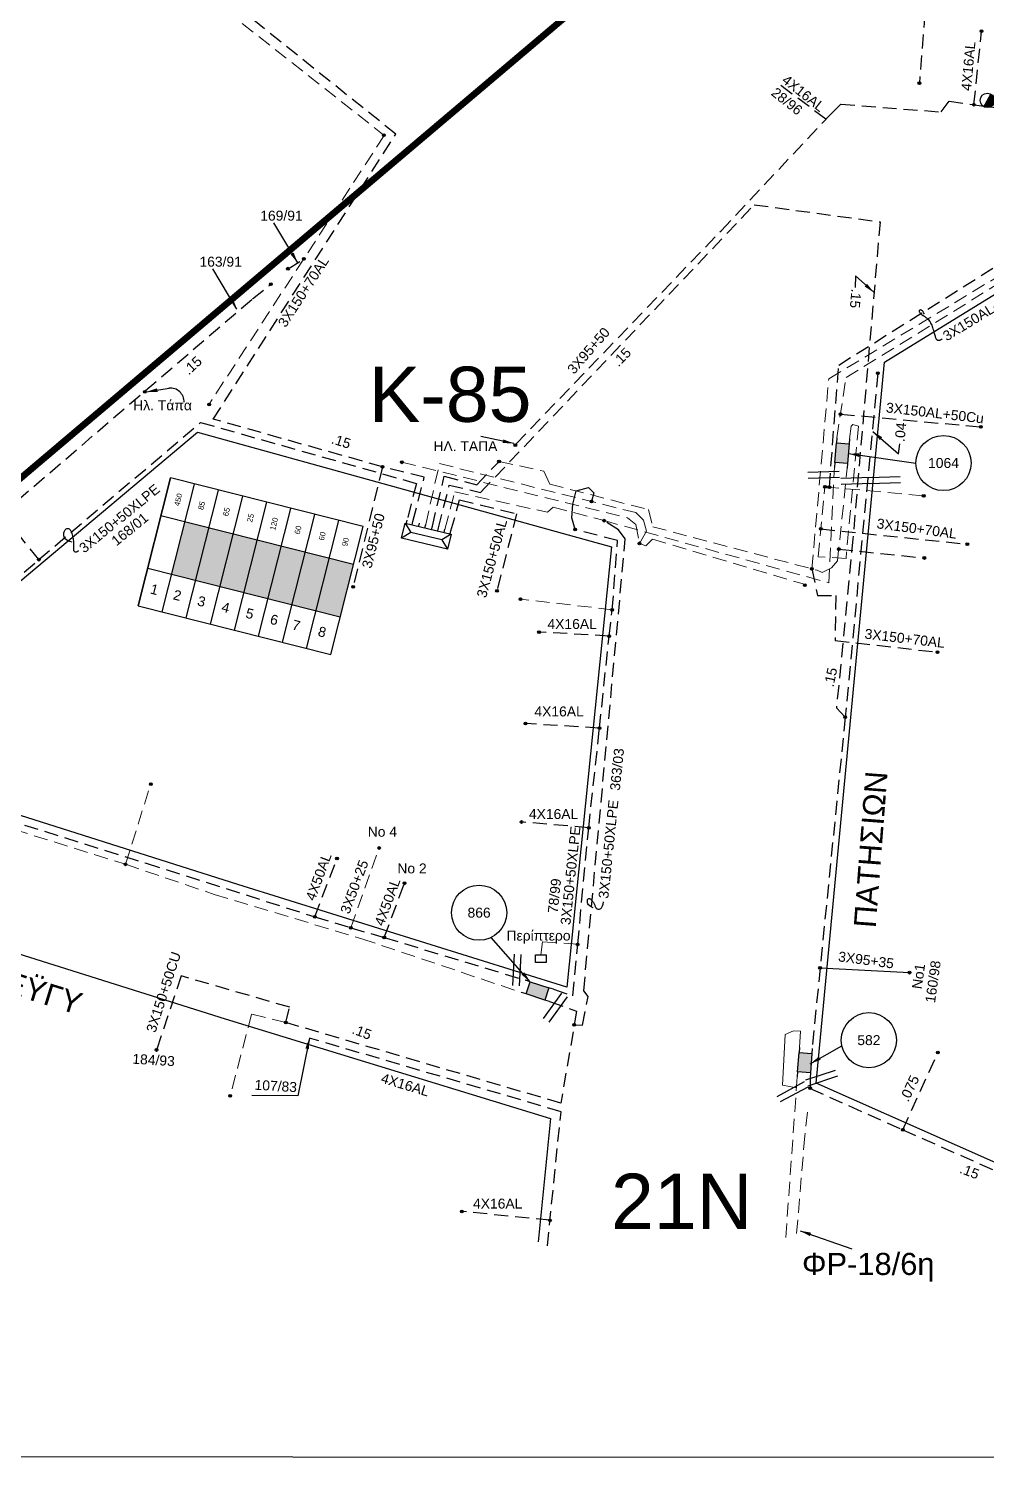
# Model space of a CAD drawing. Header units: millimetres. Extents: x 800 to 1929, y 264 to 786.
# Drawn here: x 933.8 to 1020.7, y 263.7 to 393.5 of the extents above; entities that cross this region are included whole.
import ezdxf
from ezdxf.enums import TextEntityAlignment as Align

# ---------------------------------------------------------------- set-up
doc = ezdxf.new("R2010")
doc.units = ezdxf.units.MM
doc.linetypes.add('DASHED', pattern=[19.05, 12.7, -6.35])
doc.linetypes.add('DASHEDX2', pattern=[38.1, 25.4, -12.7])
for name, color, linetype in [('Link Box 4 Διευθύνσεων', 7, 'Continuous'), ('Ασφαλειοκιβώτια Χ.Τ 8 αναχωρήσεων', 7, 'Continuous'), ('Γυμνά εναέρια ΧΤ (3Φ)   4x16AL', 7, 'Continuous'), ('Επιγραφές - Σχήματα', 7, 'Continuous'), ('Επιτοίχιο Κουτί', 7, 'Continuous'), ('Καλώδια ΧΤ   3x150+50AL', 7, 'DASHED'), ('Καλώδια ΧΤ   3x150+50AL XLPE', 7, 'DASHED'), ('Καλώδια ΧΤ   3x150+50CU', 7, 'DASHED'), ('Καλώδια ΧΤ   3x150+70AL', 7, 'DASHED'), ('Καλώδια ΧΤ   3x150AL+50CU', 7, 'DASHED'), ('Καλώδια ΧΤ   3x95+35 CU', 7, 'DASHED'), ('Καλώδια ΧΤ   3x95+50CU', 7, 'DASHED'), ('Στύλος ΦΜ', 7, 'Continuous'), ('Στύλος ΦΜ @ 1', 7, 'Continuous'), ('Συνδέσεις', 7, 'Continuous'), ('Τομή', 7, 'Continuous'), ('Υποσταθμός πόλεως', 7, 'Continuous'), ('Υπόβαθρο ΔΕΗ', 7, 'Continuous'), ('Υπόγεια Καλώδια Δικτύου ΧΤ   .04', 7, 'DASHED'), ('Υπόγεια Καλώδια Δικτύου ΧΤ   .10', 7, 'DASHED'), ('Υπόγεια Καλώδια Δικτύου ΧΤ   .15', 7, 'DASHED'), ('Υπόγεια καλώδια Παροχών ΧΤ   .075', 7, 'DASHED'), ('Υπόγεια καλώδια Παροχών ΧΤ   4x16AL', 7, 'DASHED'), ('Υπόγεια καλώδια Παροχών ΧΤ   4x50AL', 7, 'DASHED')]:
    doc.layers.add(name, color=color, linetype=linetype)
doc.layers.add('Άγνωστα', color=7, linetype='Continuous', lineweight=5)
doc.styles.get("Standard").update_dxf_attribs({"font": 'arial.ttf'})
doc.linetypes.add('SYN_LINE', pattern='A,0.5,-0.0001,["/\\/\\/\\/",Standard,S=0.1,R=0,X=0,Y=-0.05],-0.25', length=0.7501)
doc.dimstyles.new('ISO-25', dxfattribs={"dimtxt": 2.5, "dimasz": 1, "dimexe": 1.25, "dimexo": 0.625, "dimtad": 1, "dimtxsty": 'Standard', "dimcen": 2.5, "dimadec": 0, "dimazin": 0, "dimtfac": 1, "dimtmove": 0, "dimatfit": 3, "dimfxl": 1.25, "dimarcsym": 0})

# ---------------------------------------------------------------- blocks, each defined once
blk = doc.blocks.new('LINK BOX 4 ΑΝΑΧΩΡΗΣΕΩΝ')
at = {"layer": 'Link Box 4 Διευθύνσεων', "ltscale": 40}
blk.add_hatch(color=256, dxfattribs=at).paths.add_polyline_path([(-3.54, 0), (-3.54, -4.67), (3.54, -4.67), (3.54, 0)])
for p, q in [((-3.54, 0), (-5.33, 0)), ((5.33, 0), (3.54, 0)), ((-3.54, -4.67), (-5.33, -4.67)), ((5.33, -4.67), (3.54, -4.67))]:
    blk.add_line(p, q, dxfattribs=at)
blk.add_lwpolyline([(-3.54, -4.67), (-3.54, 0), (3.54, 0), (3.54, -4.67)], close=True, dxfattribs=at)
blk = doc.blocks.new('*U37')
at = {"layer": 'Συνδέσεις', "linetype": 'SYN_LINE', "ltscale": 40}
blk.add_hatch(color=256, dxfattribs=at).paths.add_polyline_path([(0.5, -0.01, 1), (-0.5, -0.01, 1)])
at = {"layer": 'Συνδέσεις'}
blk.add_circle((0, -0.01), 0.5, dxfattribs=at)
blk = doc.blocks.new('ΤΟΜΗ')
at = {"layer": 'Τομή', "ltscale": 40}
for p, q in [((-5.68, 0), (5.68, 0)), ((5.68, -2.33), (-5.68, -2.33))]:
    blk.add_line(p, q, dxfattribs=at)
blk = doc.blocks.new('ΕΠΙΤΟΙΧΙΟ ΚΟΥΤΙ')
at = {"layer": 'Επιτοίχιο Κουτί', "ltscale": 40}
blk.add_lwpolyline([(-2.06, 1.35), (1.86, 1.35), (1.86, -1.39), (-2.06, -1.39)], close=True, dxfattribs=at)
blk = doc.blocks.new('ΑΣΦΑΛΕΙΟΚΙΒΩΤΙΟ ΥΠΟΣΤΑΘΜΟΥ 8 ΑΝΑΧΩΡΗΣΕΩΝ')
at = {"layer": 'Ασφαλειοκιβώτια Χ.Τ 8 αναχωρήσεων', "ltscale": 40}
for p, q in [((-23.91, 36), (23.91, 36)), ((-9.83, 36), (-9.83, -36)), ((9.83, 36), (9.83, -36)), ((-23.91, 27), (23.91, 27)), ((-23.91, 18), (23.91, 18)), ((-23.91, 9), (23.91, 9)), ((-23.91, 0), (23.91, 0)), ((-23.91, -9), (23.91, -9)), ((-23.91, -18), (23.91, -18)), ((-23.91, -27), (23.91, -27))]:
    blk.add_line(p, q, dxfattribs=at)
at = {"layer": 'Ασφαλειοκιβώτια Χ.Τ 8 αναχωρήσεων'}
blk.add_lwpolyline([(-23.91, -36), (23.91, -36), (23.91, 36), (-23.91, 36)], close=True, dxfattribs=at)
for s, p in [('1', (-18.53, 33.14)), ('2', (-18.53, 24.57)), ('3', (-18.53, 15.5)), ('4', (-18.53, 6.47)), ('5', (-18.53, -2.54)), ('6', (-18.53, -11.67)), ('7', (-18.53, -19.92)), ('8', (-18.53, -29.6))]:
    blk.add_text(s, height=3.6, rotation=270, dxfattribs=at).set_placement(p)
at = {"layer": 'Ασφαλειοκιβώτια Χ.Τ 8 αναχωρήσεων', "ltscale": 40}
for tag, height, p in [('ΟΝΟΜΑ', 5, (-0.27, 39.95)), ('ΚΕΙΜΕΝΟ 1', 2, (16.95, 31.32)), ('ΚΕΙΜΕΝΟ 2', 2, (16.95, 22.62)), ('ΚΕΙΜΕΝΟ 3', 2, (16.95, 13.33)), ('ΚΕΙΜΕΝΟ 4', 2, (16.95, 4.36)), ('ΚΕΙΜΕΝΟ 5', 2, (16.95, -4.48)), ('ΚΕΙΜΕΝΟ 6', 2, (16.95, -13.4)), ('ΚΕΙΜΕΝΟ 7', 2, (16.95, -22.48)), ('ΚΕΙΜΕΝΟ 8', 2, (16.95, -31.21)), ('ΣΧ', 2, (-0.21, -38.43))]:
    blk.add_attdef(tag, text='', height=height, dxfattribs=at).set_placement(p, align=Align.MIDDLE_CENTER)
blk = doc.blocks.new('ΥΠΑΡΧΩΝ ΤΣΙΜΕΝΤΕΝΙΟΣ ΣΤΥΛΟΣ')
at = {"layer": 'Στύλος ΦΜ'}
blk.add_hatch(color=256, dxfattribs=at).paths.add_polyline_path([(-1.29, -2.28, 0.574793), (2.62, 0, 0.268822), (1.3, 2.27)])
blk.add_line((-1.29, -2.28), (1.3, 2.27), dxfattribs=at)
blk.add_circle((0, 0), 2.62, dxfattribs=at)
at = {"layer": 'Στύλος ΦΜ', "flags": 4}
for tag, p in [('ΑΡΙΘΜΟΣ', (-4.68, 8.05)), ('ΤΥΠΟΣ', (-4.91, 3.03))]:
    blk.add_attdef(tag, p, '', height=4, dxfattribs=at)
blk = doc.blocks.new('ΥΠΟΣΤΑΘΜΟΣ ΠΟΛΕΩΣ 8 ΑΝΑΧΩΡΗΣΕΩΝ')
at = {"layer": 'Υποσταθμός πόλεως', "linetype": 'Continuous', "ltscale": 40}
for p, q in [((-8.18, -2.82), (-8.18, -4)), ((-5.9, -2.82), (-5.9, -4)), ((-3.55, -2.82), (-3.55, -4)), ((-1.28, -2.82), (-1.28, -4)), ((1.23, -2.82), (1.23, -4)), ((3.56, -2.82), (3.56, -4)), ((6.03, -2.82), (6.03, -4)), ((8.16, -2.82), (8.16, -4))]:
    blk.add_line(p, q, dxfattribs=at)
blk.add_lwpolyline([(-8.57, 2.82), (8.57, 2.82), (8.57, -2.82), (-8.57, -2.82)], close=True, dxfattribs=at)
for points in [[(-5.75, 0), (-8.57, 2.82)], [(5.75, 0), (8.57, 2.82)], [(-8.57, -2.82), (-5.75, 0)], [(-5.75, 0), (5.75, 0)], [(8.57, -2.82), (5.75, 0)]]:
    blk.add_lwpolyline(points, dxfattribs=at)
at = {"layer": 'Υποσταθμός πόλεως', "linetype": 'SYN_LINE', "ltscale": 40, "flags": 1}
for tag, p in [('ΜΕΤΑΣΧΗΜΑΤΙΣΜΟΣ', (9.59, 1.44)), ('ΙΣΧΥΣ', (9.57, -1.35)), ('ΑΡΙΘΜΟΣ', (9.69, -4.07))]:
    blk.add_attdef(tag, p, '', height=1.8, dxfattribs=at)

msp = doc.modelspace()

# ---------------------------------------------------------------- hatches: boundary and pattern name
at = {"layer": 'Ασφαλειοκιβώτια Χ.Τ 8 αναχωρήσεων'}
for color, points in [(1, [(946.804, 344.041), (948.985, 343.489), (950.19, 348.253), (948.008, 348.804)]), (85, [(948.985, 343.489), (951.167, 342.938), (952.371, 347.701), (950.19, 348.253)]), (6, [(951.167, 342.938), (953.348, 342.386), (954.553, 347.15), (952.371, 347.701)]), (2, [(953.348, 342.386), (955.53, 341.835), (956.734, 346.598), (954.553, 347.15)]), (173, [(955.53, 341.835), (957.711, 341.283), (958.915, 346.047), (956.734, 346.598)]), (27, [(957.711, 341.283), (959.892, 340.732), (961.097, 345.496), (958.915, 346.047)]), (62, [(959.892, 340.732), (962.074, 340.18), (963.278, 344.944), (961.097, 345.496)])]:
    msp.add_hatch(color=color, dxfattribs=at).paths.add_polyline_path(points)

# ---------------------------------------------------------------- linework, layer by layer
at = {"layer": 'Άγνωστα', "linetype": 'DASHED', "ltscale": 0.1}
msp.add_lwpolyline([(953.195, 393.973), (966.066, 383.809), (950.191, 359.451)], dxfattribs=at)
at = {"layer": 'Άγνωστα', "color": 5, "linetype": 'DASHED', "ltscale": 0.1}
msp.add_lwpolyline([(1007.087, 356.392), (1007.937, 361.873), (1028.552, 374.574), (1030.874, 374.456), (1031.149, 376.697)], dxfattribs=at)
at = {"layer": 'Άγνωστα', "color": 1, "linetype": 'DASHED', "ltscale": 0.1}
msp.add_lwpolyline([(1004.833, 344.526), (1006.363, 361.757), (1028.624, 375.198), (1043.768, 373.429), (1043.483, 369.676)], dxfattribs=at)
at = {"layer": 'Άγνωστα', "color": 30, "linetype": 'DASHED', "ltscale": 0.1}
for points in [[(1008.25, 356.299), (1008.385, 357.446), (1008.536, 357.614), (1009.048, 357.446), (1007.932, 345.475), (1005.396, 345.628), (1006.023, 351.967)], [(1006.023, 351.967), (1014.972, 351.141)]]:
    msp.add_lwpolyline(points, dxfattribs=at)
at = {"layer": 'Άγνωστα', "color": 62, "linetype": 'DASHED', "ltscale": 0.1}
for points in [[(967.671, 354.188), (988.131, 349.161), (988.864, 348.56), (989.197, 346.84), (989.78, 346.612), (990.389, 347.22), (1004.152, 343.127)], [(969.824, 348.536), (971.075, 354.068), (988.873, 349.628), (989.561, 348.941), (989.844, 347.931), (989.197, 346.84)], [(986.738, 340.824), (978.42, 341.779)], [(942.609, 317.744), (944.896, 325.013)], [(923.421, 323.754), (923.421, 323.754), (942.609, 317.744), (950.66, 315.018), (964.025, 310.998), (978.509, 306.131)], [(983.603, 310.495), (980.421, 310.721), (980.258, 309.537)]]:
    msp.add_lwpolyline(points, dxfattribs=at)
at = {"layer": 'Άγνωστα', "color": 173, "linetype": 'DASHED', "ltscale": 0.1}
for points in [[(971.551, 348.097), (972.467, 351.506), (980.866, 349.657), (981.383, 350.12), (985.997, 348.897), (1006.379, 343.267), (1006.875, 353.736)], [(957.137, 303.403), (954.047, 304.162), (952.101, 296.752)]]:
    msp.add_lwpolyline(points, dxfattribs=at)
at = {"layer": 'Άγνωστα', "color": 6, "linetype": 'DASHED', "ltscale": 0.1}
msp.add_lwpolyline([(976.472, 354.261), (980.536, 353.368), (981.068, 352.212), (990.034, 349.894), (990.404, 348.345), (1005.303, 344.401), (1005.772, 344.196), (1006.598, 344.615), (1007.159, 345.252), (1008.038, 353.643)], dxfattribs=at)
at = {"layer": 'Άγνωστα', "color": 2, "linetype": 'DASHED', "ltscale": 0.1}
for points in [[(963.035, 311.993), (965.604, 319.228)], [(1003.512, 298.476), (1002.443, 283.517)], [(1004.437, 295.273), (1004.19, 293.128), (1003.42, 283.875)]]:
    msp.add_lwpolyline(points, dxfattribs=at)
at = {"layer": 'Άγνωστα', "color": 2}
msp.add_lwpolyline([(1003.702, 301.134), (1003.801, 302.629), (1003.183, 302.649), (1002.414, 302.307), (1002.158, 297.727), (1003.441, 297.489)], dxfattribs=at)
at = {"layer": 'Γυμνά εναέρια ΧΤ (3Φ)   4x16AL', "color": 173, "linetype": 'DASHED', "ltscale": 0.1}
msp.add_lwpolyline([(980.853, 283.153), (982.092, 295.324), (959.275, 301.995)], dxfattribs=at)
at = {"layer": 'Επιγραφές - Σχήματα'}
msp.add_lwpolyline([(800.476, 264.095), (1822.688, 263.717), (1822.688, 785.504), (800.476, 785.504)], close=True, dxfattribs=at)
for points in [[(1015.031, 367.62), (1014.968, 367.745), (1014.91, 367.84), (1014.856, 367.909), (1014.805, 367.955), (1014.759, 367.983), (1014.718, 367.995), (1014.68, 367.996), (1014.647, 367.99), (1014.618, 367.979), (1014.595, 367.965), (1014.576, 367.947), (1014.563, 367.926), (1014.555, 367.901), (1014.554, 367.875), (1014.56, 367.845), (1014.572, 367.813), (1014.591, 367.78), (1014.616, 367.745), (1014.646, 367.709), (1014.678, 367.675), (1014.713, 367.641), (1014.749, 367.61), (1014.783, 367.581), (1014.816, 367.557), (1014.845, 367.537), (1014.873, 367.52), (1014.9, 367.504), (1014.927, 367.489), (1014.956, 367.473), (1014.989, 367.454), (1015.026, 367.43), (1015.069, 367.401), (1015.119, 367.365), (1015.175, 367.321), (1015.235, 367.27), (1015.298, 367.212), (1015.362, 367.146), (1015.425, 367.073), (1015.488, 366.993), (1015.547, 366.906), (1015.601, 366.812), (1015.651, 366.711), (1015.698, 366.607), (1015.74, 366.499), (1015.779, 366.391), (1015.814, 366.282), (1015.847, 366.175), (1015.877, 366.072), (1015.904, 365.973), (1015.929, 365.879), (1015.953, 365.791), (1015.976, 365.708), (1015.998, 365.632), (1016.019, 365.563), (1016.041, 365.501), (1016.063, 365.447), (1016.086, 365.4), (1016.11, 365.361), (1016.136, 365.329), (1016.163, 365.303), (1016.191, 365.283), (1016.222, 365.268), (1016.254, 365.257), (1016.288, 365.251), (1016.325, 365.248), (1016.364, 365.249), (1016.406, 365.256), (1016.45, 365.267), (1016.498, 365.285), (1016.548, 365.31), (1016.601, 365.342), (1016.657, 365.382)], [(937.786, 346.942), (937.565, 346.998), (937.39, 347.068), (937.254, 347.149), (937.154, 347.238), (937.083, 347.333), (937.039, 347.431), (937.015, 347.53), (937.006, 347.626), (937.009, 347.717), (937.022, 347.802), (937.043, 347.88), (937.071, 347.951), (937.106, 348.015), (937.146, 348.07), (937.19, 348.116), (937.238, 348.152), (937.287, 348.177), (937.337, 348.192), (937.388, 348.195), (937.439, 348.185), (937.49, 348.163), (937.539, 348.127), (937.588, 348.076), (937.634, 348.011), (937.677, 347.93), (937.718, 347.837), (937.755, 347.732), (937.789, 347.621), (937.818, 347.503), (937.843, 347.384), (937.863, 347.264), (937.879, 347.147), (937.889, 347.035), (937.894, 346.928), (937.896, 346.828), (937.895, 346.733), (937.893, 346.645), (937.889, 346.564), (937.886, 346.489), (937.884, 346.422), (937.884, 346.363), (937.886, 346.31), (937.891, 346.264), (937.899, 346.223), (937.91, 346.188), (937.926, 346.158), (937.946, 346.131), (937.97, 346.108), (938, 346.089), (938.035, 346.074), (938.076, 346.066), (938.123, 346.067), (938.177, 346.08), (938.237, 346.105), (938.305, 346.146), (938.38, 346.204)], [(984.992, 313.814), (984.82, 313.896), (984.69, 313.984), (984.596, 314.074), (984.533, 314.166), (984.497, 314.255), (984.48, 314.34), (984.479, 314.418), (984.488, 314.486), (984.502, 314.543), (984.52, 314.587), (984.543, 314.62), (984.569, 314.642), (984.599, 314.654), (984.632, 314.656), (984.668, 314.648), (984.707, 314.631), (984.748, 314.606), (984.791, 314.573), (984.834, 314.534), (984.878, 314.489), (984.921, 314.439), (984.962, 314.385), (985.001, 314.328), (985.037, 314.27), (985.069, 314.21), (985.098, 314.15), (985.125, 314.09), (985.149, 314.032), (985.172, 313.977), (985.194, 313.924), (985.216, 313.875), (985.239, 313.832), (985.263, 313.793), (985.289, 313.761), (985.317, 313.734), (985.348, 313.712), (985.383, 313.696), (985.422, 313.685), (985.466, 313.679), (985.515, 313.679), (985.57, 313.685), (985.629, 313.701), (985.689, 313.734), (985.748, 313.79), (985.805, 313.873), (985.857, 313.991), (985.901, 314.148), (985.936, 314.35)]]:
    msp.add_lwpolyline(points, dxfattribs=at)
for centre in [(1016.766, 354.118), (974.666, 313.358), (1010.002, 301.802)]:
    msp.add_circle(centre, 2.5, dxfattribs=at)
msp.add_arc((946.677, 359.67), 1.242, 357.82804, 96.25092, dxfattribs=at)
at = {"layer": 'Καλώδια ΧΤ   3x150+50AL', "color": 1, "ltscale": 0.1}
msp.add_lwpolyline([(972.105, 347.966), (972.903, 350.775), (978.065, 349.509), (976.303, 342.628)], dxfattribs=at)
at = {"layer": 'Καλώδια ΧΤ   3x150+50AL', "color": 30, "linetype": 'DASHED', "ltscale": 0.1}
msp.add_lwpolyline([(1007.271, 346.321), (1015.029, 345.517)], dxfattribs=at)
at = {"layer": 'Καλώδια ΧΤ   3x150+50AL XLPE', "color": 2, "ltscale": 0.1}
msp.add_lwpolyline([(934.75, 345.366), (949.419, 357.8)], dxfattribs=at)
at = {"layer": 'Καλώδια ΧΤ   3x150+50AL XLPE', "color": 62}
msp.add_lwpolyline([(983.383, 348.098), (983.087, 349.158), (983.159, 350.383), (983.471, 351.591), (984.583, 351.889), (985.064, 351.427), (984.864, 350.628), (984.864, 350.628)], dxfattribs=at)
at = {"layer": 'Καλώδια ΧΤ   3x150+50AL XLPE', "color": 62, "ltscale": 0.1}
msp.add_lwpolyline([(981.404, 306.414), (983.16, 305.832), (983.603, 310.495), (984.605, 321.061), (985.582, 330.092), (986.448, 338.44), (986.738, 340.824), (987.223, 347.088), (983.383, 348.098)], dxfattribs=at)
at = {"layer": 'Καλώδια ΧΤ   3x150+50AL XLPE', "color": 173, "linetype": 'DASHED', "ltscale": 0.1}
msp.add_lwpolyline([(983.288, 303.197), (984.04, 303.156), (984.546, 305.774), (984.15, 306.28), (987.922, 347.253), (987.308, 348.061), (985.997, 348.897)], dxfattribs=at)
at = {"layer": 'Καλώδια ΧΤ   3x150+50AL XLPE', "color": 2, "linetype": 'DASHED', "ltscale": 0.1}
msp.add_lwpolyline([(926.18, 338.034), (925.658, 338.568), (917.559, 331.544), (918.907, 325.872), (944.474, 317.847), (959.766, 312.992), (963.035, 311.993), (966.074, 311.109), (978.871, 307.24)], dxfattribs=at)
at = {"layer": 'Καλώδια ΧΤ   3x150+50CU', "color": 173, "linetype": 'DASHED', "ltscale": 0.1}
msp.add_lwpolyline([(957.137, 303.403), (957.497, 304.782), (947.651, 307.635), (945.426, 300.92)], dxfattribs=at)
at = {"layer": 'Καλώδια ΧΤ   3x150+70AL', "color": 27, "linetype": 'DASHED', "ltscale": 0.1}
msp.add_lwpolyline([(968.658, 348.818), (969.695, 352.83), (965.914, 353.778), (950.555, 358.097), (967.116, 383.936), (953.461, 394.874), (956.437, 396.661), (959.74, 400.017)], dxfattribs=at)
at = {"layer": 'Καλώδια ΧΤ   3x150+70AL', "color": 30, "linetype": 'DASHED', "ltscale": 0.1}
msp.add_lwpolyline([(1005.645, 348.15), (1018.926, 346.762)], dxfattribs=at)
at = {"layer": 'Καλώδια ΧΤ   3x150+70AL', "color": 1, "ltscale": 0.1}
msp.add_lwpolyline([(1004.833, 344.526), (1005.347, 342.118), (1007.003, 342.118), (1006.94, 338.029), (1016.281, 336.968)], dxfattribs=at)
at = {"layer": 'Καλώδια ΧΤ   3x150AL+50CU', "color": 30, "ltscale": 0.1}
msp.add_lwpolyline([(1006.42, 351.931), (1007.27, 362.998), (1028.688, 376.449)], dxfattribs=at)
at = {"layer": 'Καλώδια ΧΤ   3x150AL+50CU', "color": 5, "linetype": 'DASHED', "ltscale": 0.1}
msp.add_lwpolyline([(1007.423, 358.558), (1020.149, 357.393)], dxfattribs=at)
at = {"layer": 'Καλώδια ΧΤ   3x95+35 CU', "color": 85}
msp.add_lwpolyline([(1005.574, 308.356), (1013.682, 307.929)], dxfattribs=at)
at = {"layer": 'Καλώδια ΧΤ   3x95+50CU', "color": 27, "linetype": 'DASHED', "ltscale": 0.1}
msp.add_lwpolyline([(965.914, 353.778), (963.24, 342.895)], dxfattribs=at)
at = {"layer": 'Υπόβαθρο ΔΕΗ', "linetype": 'DASHEDX2', "ltscale": 0.5, "const_width": 0.6, "flags": 128}
msp.add_lwpolyline([(832.344, 284.266), (856.857, 300.347), (889.55, 315.802), (934.941, 354.308), (1014.073, 421.285), (1149.871, 538.765), (1218.128, 597.608), (1288.246, 657.352), (1365.983, 724.094), (1393.161, 747.604), (1397.349, 751.092), (1399.044, 752.188), (1401.238, 753.184), (1426.765, 765.542)], dxfattribs=at)
at = {"layer": 'Υπόβαθρο ΔΕΗ', "ltscale": 0.1}
msp.add_lwpolyline([(1059.833, 352.835), (1037.253, 283.715), (1005.218, 297.9), (1011.429, 363.271), (1028.942, 374.038), (1065.418, 369.932)], close=True, dxfattribs=at)
at = {"layer": 'Υπόβαθρο ΔΕΗ'}
for points in [[(919.663, 326.243), (918.473, 331.179), (949.148, 356.928), (986.66, 346.527), (982.607, 306.596), (952.804, 315.93), (928.594, 323.59), (919.663, 326.243)], [(895.769, 283.725), (896.947, 304.588), (910.591, 316.675), (951.632, 303.731), (981.14, 294.712), (980.028, 283.517)]]:
    msp.add_lwpolyline(points, dxfattribs=at)
at = {"layer": 'Υπόγεια Καλώδια Δικτύου ΧΤ   .04', "color": 85, "ltscale": 0.1}
msp.add_lwpolyline([(1010.808, 362.26), (1007.861, 331.088), (1005.574, 308.356), (1004.866, 301.051)], dxfattribs=at)
at = {"layer": 'Υπόγεια Καλώδια Δικτύου ΧΤ   .10', "color": 7, "ltscale": 0.1}
msp.add_lwpolyline([(1026.629, 517.834), (1022.026, 463.088), (1020.302, 459.987), (1027.668, 425.255), (1016.775, 415.744), (1014.577, 388.549)], dxfattribs=at)
at = {"layer": 'Υπόγεια Καλώδια Δικτύου ΧΤ   .10', "color": 6, "linetype": 'DASHED', "ltscale": 0.1}
for points in [[(978.013, 355.85), (996.611, 375.18), (1006.538, 385.754), (1007.454, 386.642), (1016.555, 385.949), (1017.274, 386.925), (1028.932, 385.282), (1033.633, 384.82), (1035.046, 385.102), (1036.59, 387.545), (1036.949, 389.059), (1038.491, 390.086), (1041.034, 390.291), (1041.419, 389.957), (1040.495, 389.598), (1037.951, 389.059), (1037.165, 388.046), (1036.542, 386.179), (1035.613, 384.905), (1034.43, 384.32), (1028.96, 384.678)], [(970.433, 348.389), (971.509, 352.917), (974.453, 352.15), (976.482, 354.259)]]:
    msp.add_lwpolyline(points, dxfattribs=at)
at = {"layer": 'Υπόγεια Καλώδια Δικτύου ΧΤ   .15', "color": 85, "ltscale": 0.1}
msp.add_lwpolyline([(970.978, 348.233), (971.962, 352.116), (974.801, 351.454), (999.615, 377.535), (1011.021, 375.975), (1008.551, 347.263), (1007.062, 331.922), (1007.861, 331.088)], dxfattribs=at)
at = {"layer": 'Υπόγεια Καλώδια Δικτύου ΧΤ   .15', "color": 2, "ltscale": 0.1}
for points in [[(957.347, 371.721), (958.782, 372.633)], [(934.75, 345.366), (931.408, 349.52), (954.11, 368.997), (955.73, 370.257)], [(949.419, 357.8), (968.981, 352.272), (968.131, 348.906)], [(926.18, 338.034), (934.75, 345.366)]]:
    msp.add_lwpolyline(points, dxfattribs=at)
at = {"layer": 'Υπόγεια Καλώδια Δικτύου ΧΤ   .15', "color": 173, "ltscale": 0.1}
msp.add_lwpolyline([(981.042, 305.304), (983.501, 304.449), (982.077, 296.096), (957.137, 303.403)], dxfattribs=at)
at = {"layer": 'Υπόγεια Καλώδια Δικτύου ΧΤ   .15', "color": 30, "ltscale": 0.1}
msp.add_lwpolyline([(1004.676, 298.393), (1004.685, 297.418), (1013.069, 293.685), (1026.313, 287.814)], dxfattribs=at)
at = {"layer": 'Υπόγεια καλώδια Παροχών ΧΤ   .075', "color": 30, "ltscale": 0.1}
msp.add_lwpolyline([(1013.069, 293.685), (1016.263, 300.68)], dxfattribs=at)
at = {"layer": 'Υπόγεια καλώδια Παροχών ΧΤ   4x16AL', "color": 6, "ltscale": 0.1}
msp.add_lwpolyline([(1019.522, 386.608), (1020.214, 393.257)], dxfattribs=at)
at = {"layer": 'Υπόγεια καλώδια Παροχών ΧΤ   4x16AL', "color": 6, "linetype": 'DASHED', "ltscale": 0.1}
msp.add_lwpolyline([(1006.102, 385.29), (1001.723, 388.559)], dxfattribs=at)
at = {"layer": 'Υπόγεια καλώδια Παροχών ΧΤ   4x16AL', "color": 62, "ltscale": 0.1}
for points in [[(986.448, 338.44), (980.094, 338.8)], [(985.582, 330.092), (978.91, 330.501)], [(984.605, 321.061), (978.501, 321.585)]]:
    msp.add_lwpolyline(points, dxfattribs=at)
at = {"layer": 'Υπόγεια καλώδια Παροχών ΧΤ   4x16AL', "color": 173, "ltscale": 0.1}
msp.add_lwpolyline([(981.09, 285.478), (973.111, 286.282)], dxfattribs=at)
at = {"layer": 'Υπόγεια καλώδια Παροχών ΧΤ   4x50AL', "color": 2, "linetype": 'DASHED', "ltscale": 0.1}
for points in [[(959.766, 312.992), (961.783, 318.283)], [(966.074, 311.109), (967.897, 316.028)]]:
    msp.add_lwpolyline(points, dxfattribs=at)

# ---------------------------------------------------------------- block references
at = {"layer": 'Link Box 4 Διευθύνσεων'}
for p, xscale, yscale, zscale, rotation in [((1006.981, 355.064), 0.2499999999999774, 0.2499999999999774, 0.2499999999999774, 85.43463300481932), ((980.137, 306.827), 0.2499999999999432, 0.2499999999999432, 0.2499999999999432, 341.9268150278842), ((1003.607, 299.805), 0.2499999999999623, 0.2499999999999623, 0.2499999999999623, 85.91067362566531)]:
    msp.add_blockref('LINK BOX 4 ΑΝΑΧΩΡΗΣΕΩΝ', p, dxfattribs=dict(at, xscale=xscale, yscale=yscale, zscale=zscale, rotation=rotation))
at = {"layer": 'Ασφαλειοκιβώτια Χ.Τ 8 αναχωρήσεων'}
ref = msp.add_blockref('ΑΣΦΑΛΕΙΟΚΙΒΩΤΙΟ ΥΠΟΣΤΑΘΜΟΥ 8 ΑΝΑΧΩΡΗΣΕΩΝ', (953.95, 344.768), dxfattribs=dict(at, xscale=0.2500000000000534, yscale=0.2500000000000534, zscale=0.2500000000000534, rotation=75.81231191288504))
ref.add_attrib('ΚΕΙΜΕΝΟ 2', '85', dxfattribs={"ltscale": 40, "height": 0.5, "rotation": 75.81231}).set_placement((949.507, 350.263), align=Align.MIDDLE_CENTER)
ref.add_attrib('ΚΕΙΜΕΝΟ 1', '450', dxfattribs={"ltscale": 40, "height": 0.5, "rotation": 75.81231}).set_placement((947.398, 350.796), align=Align.MIDDLE_CENTER)
ref.add_attrib('ΚΕΙΜΕΝΟ 3', '65', dxfattribs={"ltscale": 40, "height": 0.5, "rotation": 75.81231}).set_placement((951.757, 349.694), align=Align.MIDDLE_CENTER)
ref.add_attrib('ΚΕΙΜΕΝΟ 4', '25', dxfattribs={"ltscale": 40, "height": 0.5, "rotation": 75.81231}).set_placement((953.932, 349.144), align=Align.MIDDLE_CENTER)
ref.add_attrib('ΚΕΙΜΕΝΟ 5', '120', dxfattribs={"ltscale": 40, "height": 0.5, "rotation": 75.81231}).set_placement((956.076, 348.602), align=Align.MIDDLE_CENTER)
ref.add_attrib('ΚΕΙΜΕΝΟ 6', '60', dxfattribs={"ltscale": 40, "height": 0.5, "rotation": 75.81231}).set_placement((958.238, 348.056), align=Align.MIDDLE_CENTER)
ref.add_attrib('ΚΕΙΜΕΝΟ 7', '60', dxfattribs={"ltscale": 40, "height": 0.5, "rotation": 75.81231}).set_placement((960.438, 347.499), align=Align.MIDDLE_CENTER)
ref.add_attrib('ΚΕΙΜΕΝΟ 8', '90', dxfattribs={"ltscale": 40, "height": 0.5, "rotation": 75.81231}).set_placement((962.553, 346.965), align=Align.MIDDLE_CENTER)
at = {"layer": 'Επιτοίχιο Κουτί', "xscale": 0.25, "yscale": 0.25, "zscale": 0.25}
msp.add_blockref('ΕΠΙΤΟΙΧΙΟ ΚΟΥΤΙ', (980.282, 309.199), dxfattribs=at)
at = {"layer": 'Στύλος ΦΜ @ 1', "ltscale": 40, "xscale": 0.25, "yscale": 0.25, "zscale": 0.25}
msp.add_blockref('ΥΠΑΡΧΩΝ ΤΣΙΜΕΝΤΕΝΙΟΣ ΣΤΥΛΟΣ', (1020.742, 386.99), dxfattribs=at)
at = {"layer": 'Συνδέσεις', "xscale": 0.25, "yscale": 0.25, "zscale": 0.25}
for p in [(1020.214, 393.257), (1014.578, 388.552), (1019.522, 386.608), (966.027, 383.844), (958.782, 372.633), (957.337, 371.737), (955.785, 370.33), (1010.816, 362.26), (944.351, 360.579), (950.187, 359.417), (1007.423, 358.558), (1020.149, 357.393), (977.948, 355.743), (967.671, 354.188), (976.472, 354.261), (965.914, 353.778), (1006.023, 351.967), (1006.42, 351.931), (984.864, 350.628), (1014.972, 351.141), (983.383, 348.098), (985.997, 348.897), (1005.645, 348.15), (989.197, 346.84), (1018.926, 346.762), (934.75, 345.366), (1007.271, 346.321), (1015.029, 345.517), (1004.833, 344.526), (963.24, 342.895), (976.287, 342.539), (1004.19, 343.041), (978.42, 341.779), (986.738, 340.824), (980.094, 338.8), (986.448, 338.44), (1016.231, 336.972), (1007.861, 331.088), (978.877, 330.503), (985.582, 330.092), (944.896, 325.013), (978.501, 321.585), (984.605, 321.061), (965.604, 319.228), (961.783, 318.283), (942.609, 317.744), (967.897, 316.028), (959.766, 312.992), (963.035, 311.993), (966.074, 311.109), (983.603, 310.495), (1005.574, 308.356), (1013.682, 307.929), (957.137, 303.403), (983.288, 303.197), (945.426, 300.92), (1016.263, 300.68), (1004.67, 297.451), (952.101, 296.752), (1013.069, 293.685), (973.111, 286.282), (981.09, 285.478)]:
    msp.add_blockref('*U37', p, dxfattribs=at)
at = {"layer": 'Τομή'}
for p, xscale, yscale, zscale, rotation in [((1005.896, 353.345), 0.2499999999999674, 0.2499999999999674, 0.2499999999999674, 1.824275567916259), ((1008.885, 352.795), 0.2499999999999769, 0.2499999999999769, 0.2499999999999769, 1.582915728042359), ((1011.427, 352.86), 0.2499999999999769, 0.2499999999999769, 0.2499999999999769, 1.582915728042359), ((977.794, 308.184), 0.2500000000000304, 0.2500000000000304, 0.2500000000000304, 87.03287290902014), ((981.341, 304.918), 0.2500000000000376, 0.2500000000000376, 0.2500000000000376, 53.97761854763309), ((1005.626, 298.651), 0.2500000000000235, 0.2500000000000235, 0.2500000000000235, 18.47785289846814), ((1002.93, 297.39), 0.2500000000000019, 0.2500000000000019, 0.2500000000000019, 28.44621808136286)]:
    msp.add_blockref('ΤΟΜΗ', p, dxfattribs=dict(at, xscale=xscale, yscale=yscale, zscale=zscale, rotation=rotation))
at = {"layer": 'Υποσταθμός πόλεως', "xscale": 0.250000000000033, "yscale": 0.250000000000033, "zscale": 0.250000000000033, "rotation": 166.4218414661686}
msp.add_blockref('ΥΠΟΣΤΑΘΜΟΣ ΠΟΛΕΩΣ 8 ΑΝΑΧΩΡΗΣΕΩΝ', (969.887, 347.491), dxfattribs=at)

# ---------------------------------------------------------------- texts
at = {"layer": 'Άγνωστα', "color": 7, "insert": (962.047, 313.489), "char_height": 0.9, "width": 84.18588, "attachment_point": 1, "rotation": 69.59313}
msp.add_mtext('3X50+25', dxfattribs=at)
at = {"layer": 'Γυμνά εναέρια ΧΤ (3Φ)   4x16AL', "color": 7, "insert": (965.954, 298.838), "char_height": 0.9, "width": 84.18588, "attachment_point": 1, "rotation": 343.29095}
msp.add_mtext('4X16AL', dxfattribs=at)
at = {"layer": 'Επιγραφές - Σχήματα', "color": 7, "char_height": 0.9, "attachment_point": 5}
for s, insert, width in [('169/91', (956.748, 376.537), 0.62633), ('163/91', (951.237, 372.362), 0.62633), ('Ηλ. Τάπα', (945.968, 359.345), 6.82272), ('1064', (1016.766, 354.118), 0.62633), ('866', (974.666, 313.358), 0.62633), ('582', (1010.002, 301.802), 0.62633)]:
    msp.add_mtext(s, dxfattribs=dict(at, insert=insert, width=width))
at = {"layer": 'Επιγραφές - Σχήματα'}
for s, insert, char_height, width, attachment_point in [('Κ-85 ', (972.038, 360.318), 5, 8.55915, 5), ('21N', (986.623, 289.701), 5, 21.57091, 1), ('ΦΡ-18/6η', (1003.937, 282.522), 2, 8.55915, 1)]:
    msp.add_mtext(s, dxfattribs=dict(at, insert=insert, char_height=char_height, width=width, attachment_point=attachment_point))
at = {"layer": 'Επιγραφές - Σχήματα', "color": 7, "char_height": 0.9, "width": 84.18588, "attachment_point": 1}
for s, insert, rotation in [('168/01', (941.223, 347.254), 39.26), ('363/03', (986.521, 324.484), 84.08008), ('78/99', (980.887, 313.373), 84.08008), ('160/98', (1015.103, 305.266), 82.0629), ('No1', (1013.896, 306.516), 82.0629), ('184/93', (943.263, 300.574), 356.60296), ('107/83', (954.341, 298.217), 356.60296)]:
    msp.add_mtext(s, dxfattribs=dict(at, insert=insert, rotation=rotation))
at = {"layer": 'Επιγραφές - Σχήματα', "char_height": 2, "width": 22.30794, "attachment_point": 1}
for s, insert, rotation in [('ΠΑΤΗΣΙΩΝ', (1008.625, 312.08), 85.64713), ('ΝΕΫΓΥ', (930.142, 308.714), 342.7228)]:
    msp.add_mtext(s, dxfattribs=dict(at, insert=insert, rotation=rotation))
at = {"layer": 'Καλώδια ΧΤ   3x150+50AL', "color": 7, "insert": (974.421, 342.075), "char_height": 0.9, "width": 84.18588, "attachment_point": 1, "rotation": 74.62689}
msp.add_mtext('3X150+50AL', dxfattribs=at)
at = {"layer": 'Καλώδια ΧΤ   3x150+50AL XLPE', "color": 7, "char_height": 0.9, "width": 84.18588, "attachment_point": 1}
for insert, rotation in [((938.298, 346.606), 39.26), ((985.481, 314.696), 84.08008), ((982.04, 312.301), 84.08008)]:
    msp.add_mtext('3X150+50XLPE', dxfattribs=dict(at, insert=insert, rotation=rotation))
at = {"layer": 'Καλώδια ΧΤ   3x150+50CU', "color": 7, "insert": (944.461, 302.697), "char_height": 0.9, "width": 84.18588, "attachment_point": 1, "rotation": 72.04563}
msp.add_mtext('3X150+50CU', dxfattribs=at)
at = {"layer": 'Καλώδια ΧΤ   3x150+70AL', "color": 7, "char_height": 0.9, "width": 84.18588, "attachment_point": 1}
for insert, rotation in [((956.37, 366.83), 57.03069), ((1010.786, 349.105), 352.44087), ((1009.681, 339.107), 353.28534)]:
    msp.add_mtext('3X150+70AL', dxfattribs=dict(at, insert=insert, rotation=rotation))
at = {"layer": 'Καλώδια ΧΤ   3x150AL+50CU', "color": 7, "char_height": 0.9, "width": 84.18588, "attachment_point": 1}
for s, insert, rotation in [('3X150AL+50CU', (1016.592, 365.909), 31.35922), ('3X150AL+50Cu', (1011.616, 359.612), 353.51034)]:
    msp.add_mtext(s, dxfattribs=dict(at, insert=insert, rotation=rotation))
at = {"layer": 'Καλώδια ΧΤ   3x95+35 CU', "color": 7, "insert": (1007.298, 309.854), "char_height": 0.9, "width": 84.18588, "attachment_point": 1, "rotation": 352.44087}
msp.add_mtext('3X95+35', dxfattribs=at)
at = {"layer": 'Καλώδια ΧΤ   3x95+50CU', "color": 7, "char_height": 0.9, "width": 84.18588, "attachment_point": 1}
for insert, rotation in [((982.582, 362.69), 48.90945), ((964.021, 344.726), 75.89503)]:
    msp.add_mtext('3X95+50', dxfattribs=dict(at, insert=insert, rotation=rotation))
at = {"layer": 'Υπόγεια Καλώδια Δικτύου ΧΤ   .04', "color": 7, "insert": (1012.329, 356.098), "char_height": 0.9, "width": 84.18588, "attachment_point": 1, "rotation": 84.28409}
msp.add_mtext('.04', dxfattribs=at)
at = {"layer": 'Υπόγεια Καλώδια Δικτύου ΧΤ   .15', "color": 7, "char_height": 0.9, "width": 84.18588, "attachment_point": 1}
for insert, rotation in [((1009.326, 369.858), 264.98531), ((947.737, 362.708), 42.59787), ((986.665, 363.424), 45.40292), ((961.458, 356.778), 342.93275), ((1005.904, 333.952), 77.70953), ((963.386, 303.283), 339.18464), ((1018.474, 290.641), 339.18464)]:
    msp.add_mtext('.15', dxfattribs=dict(at, insert=insert, rotation=rotation))
at = {"layer": 'Υπόγεια καλώδια Παροχών ΧΤ   .075', "color": 7, "insert": (1012.753, 296.518), "char_height": 0.9, "width": 84.18588, "attachment_point": 1, "rotation": 64.90348}
msp.add_mtext('.075', dxfattribs=at)
at = {"layer": 'Υπόγεια καλώδια Παροχών ΧΤ   4x16AL', "color": 7, "char_height": 0.9, "width": 84.18588, "attachment_point": 1}
for s, insert, rotation in [('4X16AL', (1018.365, 387.908), 84.78515), ('28/96', (1001.621, 388.242), 321.63848), ('4X16AL', (1002.598, 389.382), 321.63848)]:
    msp.add_mtext(s, dxfattribs=dict(at, insert=insert, rotation=rotation))
for s, insert in [('ΗΛ. ΤΑΠΑ', (970.526, 356.1)), ('4X16AL', (980.864, 339.979)), ('4X16AL', (979.68, 332.051)), ('4X16AL', (979.178, 322.753)), ('No 4', (964.568, 321.147)), ('No 2', (967.256, 317.822)), ('Περίπτερο', (977.153, 311.734)), ('4X16AL', (974.117, 287.442))]:
    msp.add_mtext(s, dxfattribs=dict(at, insert=insert))
at = {"layer": 'Υπόγεια καλώδια Παροχών ΧΤ   4x50AL', "color": 7, "char_height": 0.9, "width": 84.18588, "attachment_point": 1, "rotation": 69.59313}
for insert in [(958.911, 314.682), (965.149, 312.398)]:
    msp.add_mtext('4X50AL', dxfattribs=dict(at, insert=insert))

# ---------------------------------------------------------------- leaders
at = {"layer": 'Επιγραφές - Σχήματα', "ltscale": 40}
for points in [[(958.226, 372.254), (956.049, 375.903)], [(952.715, 368.08), (950.538, 371.728)], [(944.508, 360.571), (946.569, 360.908)], [(977.808, 355.895), (974.837, 356.512)], [(1003.761, 284.533), (1008.462, 282.882)]]:
    msp.add_leader(points, dimstyle='ISO-25', override={"dimasz": 1, "dimtad": 0}, dxfattribs=at)
at = {"layer": 'Επιγραφές - Σχήματα'}
for points in [[(1010.47, 369.569), (1008.792, 371.088), (1008.761, 370.019)], [(1010.346, 356.981), (1012.698, 354.961), (1012.804, 355.846)], [(1008.144, 354.971), (1014.266, 354.118)], [(979.297, 307.101), (975.763, 311.111)], [(1004.68, 299.672), (1007.553, 301.297)]]:
    msp.add_leader(points, dimstyle='ISO-25', override={"dimasz": 1, "dimgap": 0.625, "dimtad": 0}, dxfattribs=at)
at = {"layer": 'Επιγραφές - Σχήματα', "color": 7}
msp.add_leader([(959.275, 301.995), (958.228, 296.767), (954.06, 296.797)], dimstyle='ISO-25', override={"dimasz": 1, "dimgap": 0.625, "dimtad": 0}, dxfattribs=at)

doc.saveas('drawing.dxf')
